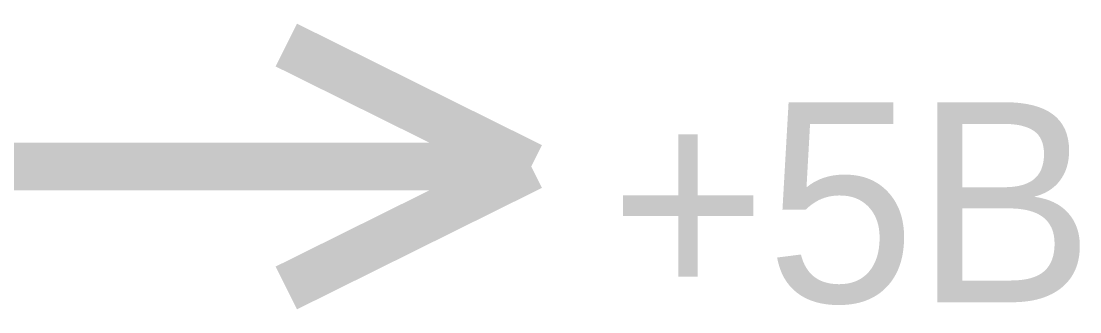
# Model space of a CAD drawing. Header units: inches. Extents: x 0 to 594, y 0 to 420.
# Drawn here: x 206.86 to 213.49, y 116.59 to 118.41 of the extents above; entities that cross this region are included whole.
import ezdxf

# ---------------------------------------------------------------- set-up
doc = ezdxf.new("R2010")
doc.units = ezdxf.units.IN
doc.layers.add('Sheet', color=255, linetype='Continuous')

msp = doc.modelspace()

# ---------------------------------------------------------------- linework, layer by layer
at = {"layer": 'Sheet'}
for points in [[(210.0502, 117.4979, 0.2997, 0.2997, 0), (208.516, 118.2594, 0.2997, 0.2997, 0)], [(190.0038, 117.4979, 0.2997, 0.2997, 0), (202.502, 117.4979, 0.2997, 0.2997, 0), (207.508, 117.4979, 0.2997, 0.2997, 0)], [(207.508, 117.4979, 0.2997, 0.2997, 0), (210.0502, 117.4979, 0.2997, 0.2997, 0)], [(210.0502, 117.4979, 0.2997, 0.2997, 0), (208.516, 116.7363, 0.2997, 0.2997, 0)]]:
    msp.add_lwpolyline(points, format="xyseb", dxfattribs=at)

# ---------------------------------------------------------------- texts
msp.add_text('+5В', height=1.25427, dxfattribs=at).set_placement((210.543, 116.6468))

doc.saveas('drawing.dxf')
